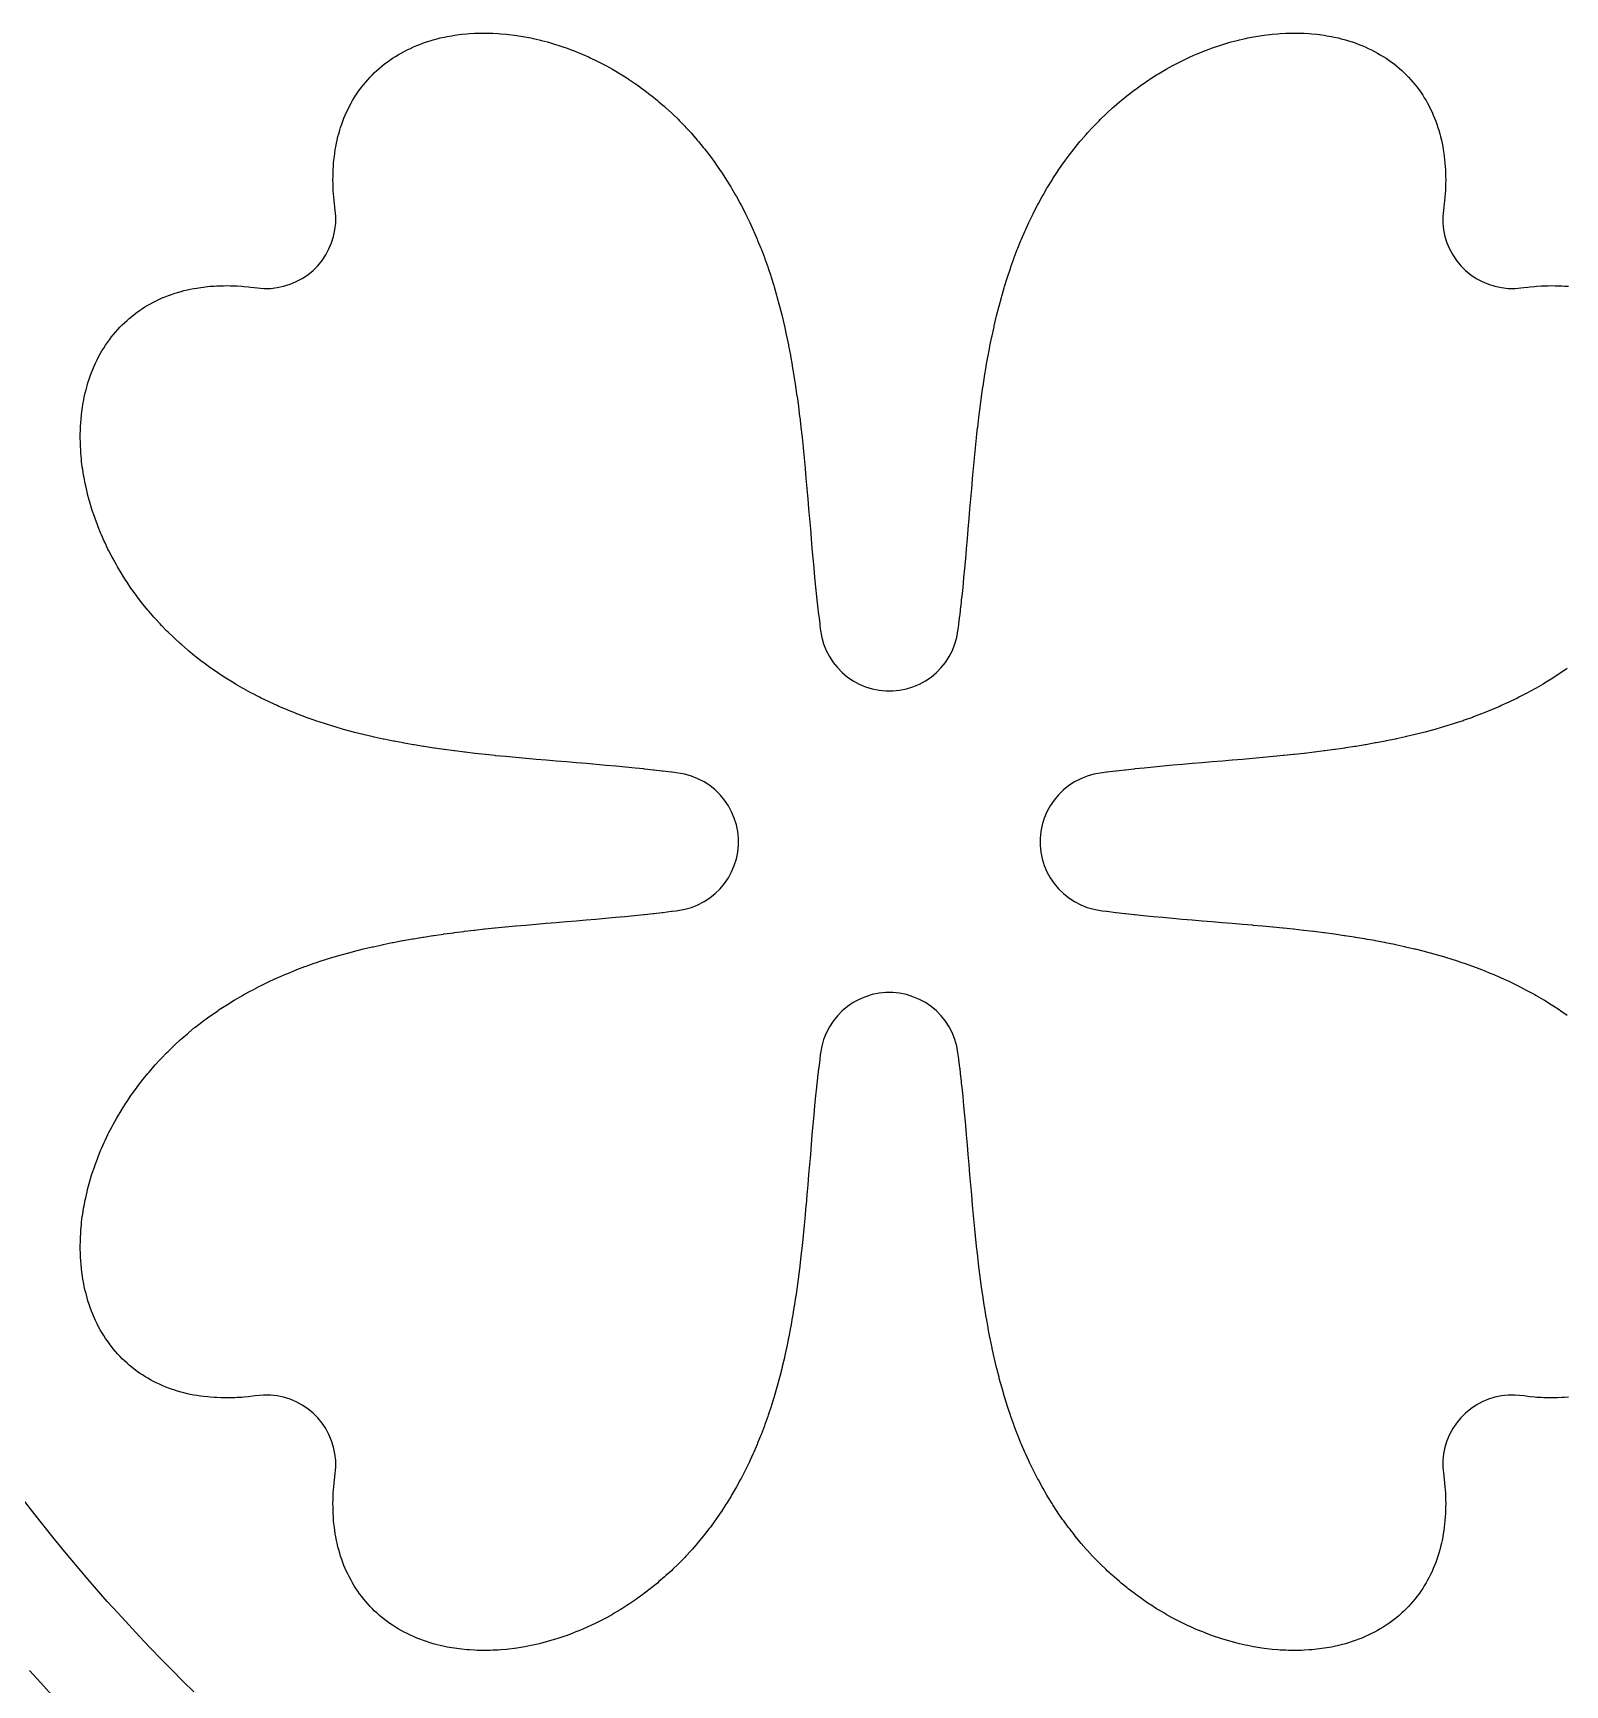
# Model space of a CAD drawing. Header units: metres. Extents: x 10 to 1210, y 10 to 2778.
# Drawn here: x 944.9 to 1077.5, y 1348 to 1491 of the extents above; entities that cross this region are included whole.
import ezdxf

# ---------------------------------------------------------------- set-up
doc = ezdxf.new("R2010")
doc.units = ezdxf.units.M
for name, color, linetype in [('ACIKLIK', 5, 'Continuous'), ('CAM_SABLON', 4, 'Continuous'), ('DIS_KENAR_V91_Z3', 1, 'Continuous')]:
    doc.layers.add(name, color=color, linetype=linetype)

msp = doc.modelspace()

# ---------------------------------------------------------------- linework, layer by layer
at = {"layer": 'ACIKLIK'}
msp.add_lwpolyline([(958.83, 1347.42), (957.89, 1348.35), (956.94, 1349.29), (956, 1350.25), (955.06, 1351.22), (954.13, 1352.2), (953.2, 1353.21), (952.27, 1354.22), (951.34, 1355.25), (950.42, 1356.3), (949.5, 1357.36), (948.59, 1358.44), (947.68, 1359.53), (946.78, 1360.64), (945.88, 1361.76), (944.98, 1362.89), (944.09, 1364.04)], dxfattribs=at)
at = {"layer": 'CAM_SABLON'}
msp.add_lwpolyline([(946.58, 1347.11), (945.59, 1348.19), (944.61, 1349.28)], dxfattribs=at)
at = {"layer": 'DIS_KENAR_V91_Z3'}
for points in [[(1077.77, 1372.92), (1077.41, 1372.9), (1077.19, 1372.89), (1076.82, 1372.87), (1076.61, 1372.87), (1076.22, 1372.86), (1076.02, 1372.87), (1075.63, 1372.88), (1075.43, 1372.89), (1075.03, 1372.91), (1074.85, 1372.93), (1074.44, 1372.97), (1074.26, 1372.99), (1073.94, 1373.03), (1073.13, 1373.1), (1072.55, 1373.1), (1071.97, 1373.04), (1071.4, 1372.92), (1070.85, 1372.75), (1070.31, 1372.52), (1069.79, 1372.25), (1069.31, 1371.92), (1068.86, 1371.55), (1068.45, 1371.14), (1068.08, 1370.69), (1067.75, 1370.21), (1067.48, 1369.69), (1067.25, 1369.15), (1067.08, 1368.6), (1066.96, 1368.03), (1066.9, 1367.45), (1066.9, 1366.86), (1066.97, 1366.11), (1067.01, 1365.74), (1067.03, 1365.56), (1067.07, 1365.15), (1067.09, 1364.97), (1067.11, 1364.57), (1067.12, 1364.37), (1067.13, 1363.98), (1067.14, 1363.78), (1067.13, 1363.39), (1067.13, 1363.18), (1067.11, 1362.81), (1067.1, 1362.59), (1067.08, 1362.23), (1067.05, 1362), (1067.01, 1361.66), (1066.98, 1361.42), (1066.93, 1361.09), (1066.89, 1360.84), (1066.83, 1360.52), (1066.77, 1360.28), (1066.7, 1359.97), (1066.63, 1359.72), (1066.55, 1359.42), (1066.47, 1359.17), (1066.37, 1358.89), (1066.28, 1358.63), (1066.18, 1358.36), (1066.07, 1358.1), (1065.96, 1357.85), (1065.83, 1357.58), (1065.71, 1357.34), (1065.57, 1357.08), (1065.44, 1356.85), (1065.29, 1356.6), (1065.15, 1356.38), (1064.98, 1356.13), (1064.84, 1355.92), (1064.65, 1355.67), (1064.5, 1355.48), (1064.3, 1355.24), (1064.13, 1355.05), (1063.92, 1354.82), (1063.75, 1354.64), (1063.53, 1354.42), (1063.34, 1354.25), (1063.11, 1354.04), (1062.91, 1353.87), (1062.67, 1353.68), (1062.45, 1353.52), (1062.21, 1353.35), (1061.98, 1353.19), (1061.73, 1353.03), (1061.48, 1352.88), (1061.23, 1352.73), (1060.97, 1352.59), (1060.71, 1352.46), (1060.43, 1352.33), (1060.17, 1352.21), (1059.88, 1352.08), (1059.62, 1351.98), (1059.31, 1351.86), (1059.05, 1351.77), (1058.72, 1351.67), (1058.46, 1351.59), (1058.11, 1351.5), (1057.86, 1351.43), (1057.49, 1351.35), (1057.25, 1351.3), (1056.86, 1351.23), (1056.62, 1351.19), (1056.22, 1351.14), (1055.98, 1351.11), (1055.56, 1351.07), (1055.32, 1351.05), (1054.89, 1351.02), (1054.66, 1351.01), (1054.21, 1351), (1053.99, 1351), (1053.53, 1351.01), (1053.31, 1351.02), (1052.83, 1351.04), (1052.62, 1351.06), (1052.13, 1351.1), (1051.92, 1351.12), (1051.43, 1351.18), (1051.22, 1351.21), (1050.72, 1351.29), (1050.52, 1351.33), (1050.01, 1351.43), (1049.81, 1351.47), (1049.29, 1351.59), (1049.1, 1351.64), (1048.58, 1351.77), (1048.39, 1351.83), (1047.87, 1351.98), (1047.68, 1352.04), (1047.15, 1352.22), (1046.97, 1352.28), (1046.44, 1352.48), (1046.27, 1352.55), (1045.73, 1352.76), (1045.56, 1352.83), (1045.03, 1353.07), (1044.87, 1353.15), (1044.34, 1353.4), (1044.17, 1353.48), (1043.64, 1353.75), (1043.48, 1353.84), (1042.96, 1354.13), (1042.8, 1354.22), (1042.29, 1354.53), (1042.13, 1354.62), (1041.62, 1354.95), (1041.47, 1355.05), (1040.96, 1355.39), (1040.82, 1355.49), (1040.32, 1355.86), (1040.18, 1355.96), (1039.68, 1356.34), (1039.54, 1356.45), (1039.06, 1356.84), (1038.93, 1356.96), (1038.45, 1357.37), (1038.32, 1357.48), (1037.85, 1357.91), (1037.73, 1358.03), (1037.27, 1358.47), (1037.15, 1358.6), (1036.7, 1359.06), (1036.59, 1359.18), (1036.15, 1359.65), (1036.04, 1359.78), (1035.61, 1360.27), (1035.5, 1360.4), (1035.09, 1360.9), (1034.99, 1361.03), (1034.58, 1361.55), (1034.48, 1361.69), (1034.09, 1362.22), (1034, 1362.35), (1033.62, 1362.9), (1033.53, 1363.03), (1033.16, 1363.6), (1033.08, 1363.73), (1032.72, 1364.31), (1032.64, 1364.44), (1032.3, 1365.03), (1032.23, 1365.16), (1031.9, 1365.77), (1031.83, 1365.9), (1031.51, 1366.52), (1031.44, 1366.65), (1031.13, 1367.28), (1031.07, 1367.41), (1030.78, 1368.05), (1030.72, 1368.18), (1030.44, 1368.84), (1030.39, 1368.96), (1030.12, 1369.63), (1030.07, 1369.75), (1029.81, 1370.44), (1029.77, 1370.55), (1029.52, 1371.25), (1029.48, 1371.36), (1029.26, 1372.03), (1029.23, 1372.13), (1029, 1372.86), (1028.97, 1372.97), (1028.76, 1373.7), (1028.73, 1373.8), (1028.52, 1374.55), (1028.5, 1374.65), (1028.31, 1375.4), (1028.28, 1375.5), (1028.1, 1376.26), (1028.08, 1376.35), (1027.91, 1377.13), (1027.89, 1377.21), (1027.73, 1378), (1027.71, 1378.08), (1027.56, 1378.88), (1027.55, 1378.95), (1027.4, 1379.76), (1027.39, 1379.83), (1027.26, 1380.64), (1027.25, 1380.71), (1027.12, 1381.53), (1027.11, 1381.59), (1026.99, 1382.42), (1026.98, 1382.47), (1026.87, 1383.31), (1026.86, 1383.36), (1026.76, 1384.2), (1026.75, 1384.24), (1026.65, 1385.09), (1026.65, 1385.13), (1026.55, 1385.98), (1026.55, 1386.02), (1026.46, 1386.87), (1026.46, 1386.91), (1026.37, 1387.76), (1026.37, 1387.79), (1026.29, 1388.65), (1026.29, 1388.68), (1026.21, 1389.54), (1026.21, 1389.56), (1026.13, 1390.43), (1026.13, 1390.44), (1026.05, 1391.31), (1026.05, 1391.32), (1025.98, 1392.18), (1025.91, 1393.06), (1025.83, 1393.92), (1025.76, 1394.77), (1025.69, 1395.62), (1025.62, 1396.46), (1025.54, 1397.3), (1025.46, 1398.13), (1025.38, 1398.95), (1025.3, 1399.77), (1025.29, 1399.81), (1025.21, 1400.57), (1025.2, 1400.62), (1025.12, 1401.36), (1025.11, 1401.42), (1025.02, 1402.15), (1025.02, 1402.21), (1024.97, 1402.57), (1024.84, 1403.31), (1024.68, 1403.88), (1024.46, 1404.44), (1024.18, 1404.97), (1023.86, 1405.47), (1023.49, 1405.93), (1023.07, 1406.36), (1022.61, 1406.74), (1022.12, 1407.08), (1021.6, 1407.36), (1021.05, 1407.59), (1020.48, 1407.77), (1019.89, 1407.89), (1019.3, 1407.95), (1018.7, 1407.95), (1018.11, 1407.89), (1017.52, 1407.77), (1016.95, 1407.59), (1016.4, 1407.36), (1015.88, 1407.08), (1015.39, 1406.74), (1014.93, 1406.36), (1014.51, 1405.93), (1014.14, 1405.47), (1013.82, 1404.97), (1013.54, 1404.44), (1013.32, 1403.88), (1013.16, 1403.31), (1013.03, 1402.57), (1012.98, 1402.21), (1012.98, 1402.15), (1012.89, 1401.42), (1012.88, 1401.36), (1012.8, 1400.62), (1012.79, 1400.57), (1012.71, 1399.81), (1012.7, 1399.77), (1012.62, 1399), (1012.54, 1398.17), (1012.46, 1397.34), (1012.39, 1396.5), (1012.31, 1395.65), (1012.24, 1394.79), (1012.17, 1393.93), (1012.09, 1393.06), (1012.02, 1392.19), (1011.95, 1391.32), (1011.95, 1391.32), (1011.87, 1390.45), (1011.87, 1390.44), (1011.8, 1389.58), (1011.79, 1389.56), (1011.72, 1388.7), (1011.71, 1388.68), (1011.63, 1387.82), (1011.63, 1387.79), (1011.55, 1386.94), (1011.54, 1386.9), (1011.45, 1386.05), (1011.45, 1386.02), (1011.36, 1385.17), (1011.35, 1385.13), (1011.25, 1384.29), (1011.25, 1384.24), (1011.14, 1383.4), (1011.14, 1383.35), (1011.02, 1382.52), (1011.02, 1382.47), (1010.9, 1381.64), (1010.89, 1381.58), (1010.76, 1380.77), (1010.75, 1380.7), (1010.62, 1379.89), (1010.61, 1379.82), (1010.47, 1379.02), (1010.45, 1378.95), (1010.3, 1378.15), (1010.29, 1378.07), (1010.13, 1377.29), (1010.11, 1377.21), (1009.94, 1376.43), (1009.92, 1376.34), (1009.74, 1375.58), (1009.72, 1375.49), (1009.53, 1374.73), (1009.5, 1374.64), (1009.3, 1373.89), (1009.27, 1373.79), (1009.06, 1373.06), (1009.03, 1372.95), (1008.8, 1372.23), (1008.77, 1372.12), (1008.52, 1371.37), (1008.48, 1371.25), (1008.23, 1370.55), (1008.19, 1370.44), (1007.93, 1369.75), (1007.88, 1369.63), (1007.61, 1368.96), (1007.56, 1368.84), (1007.28, 1368.18), (1007.22, 1368.05), (1006.93, 1367.41), (1006.87, 1367.28), (1006.56, 1366.65), (1006.49, 1366.52), (1006.17, 1365.9), (1006.1, 1365.77), (1005.77, 1365.16), (1005.7, 1365.03), (1005.36, 1364.44), (1005.28, 1364.31), (1004.92, 1363.73), (1004.84, 1363.6), (1004.47, 1363.03), (1004.38, 1362.9), (1004, 1362.35), (1003.91, 1362.22), (1003.52, 1361.69), (1003.42, 1361.55), (1003.01, 1361.03), (1002.91, 1360.9), (1002.5, 1360.4), (1002.39, 1360.27), (1001.96, 1359.78), (1001.85, 1359.65), (1001.41, 1359.18), (1001.3, 1359.06), (1000.85, 1358.6), (1000.73, 1358.47), (1000.27, 1358.03), (1000.15, 1357.91), (999.68, 1357.48), (999.55, 1357.37), (999.07, 1356.96), (998.94, 1356.84), (998.46, 1356.45), (998.32, 1356.34), (997.82, 1355.96), (997.68, 1355.86), (997.18, 1355.49), (997.04, 1355.39), (996.53, 1355.05), (996.38, 1354.95), (995.87, 1354.62), (995.71, 1354.53), (995.2, 1354.22), (995.04, 1354.13), (994.52, 1353.84), (994.36, 1353.75), (993.83, 1353.48), (993.66, 1353.4), (993.13, 1353.15), (992.97, 1353.07), (992.44, 1352.83), (992.27, 1352.76), (991.73, 1352.55), (991.56, 1352.48), (991.03, 1352.28), (990.85, 1352.22), (990.32, 1352.04), (990.13, 1351.98), (989.61, 1351.83), (989.42, 1351.77), (988.9, 1351.64), (988.71, 1351.59), (988.19, 1351.47), (987.99, 1351.43), (987.48, 1351.33), (987.28, 1351.29), (986.78, 1351.21), (986.57, 1351.18), (986.08, 1351.12), (985.87, 1351.1), (985.38, 1351.06), (985.17, 1351.04), (984.69, 1351.02), (984.47, 1351.01), (984.01, 1351), (983.79, 1351), (983.34, 1351.01), (983.11, 1351.02), (982.68, 1351.05), (982.44, 1351.07), (982.02, 1351.11), (981.78, 1351.14), (981.38, 1351.19), (981.14, 1351.23), (980.75, 1351.3), (980.51, 1351.35), (980.14, 1351.43), (979.89, 1351.5), (979.54, 1351.59), (979.28, 1351.67), (978.95, 1351.77), (978.69, 1351.86), (978.38, 1351.98), (978.12, 1352.08), (977.83, 1352.21), (977.57, 1352.33), (977.29, 1352.46), (977.03, 1352.59), (976.77, 1352.73), (976.52, 1352.88), (976.27, 1353.03), (976.02, 1353.19), (975.79, 1353.35), (975.55, 1353.52), (975.33, 1353.68), (975.09, 1353.87), (974.89, 1354.04), (974.66, 1354.25), (974.47, 1354.42), (974.25, 1354.64), (974.08, 1354.82), (973.87, 1355.05), (973.7, 1355.24), (973.5, 1355.48), (973.35, 1355.67), (973.16, 1355.92), (973.02, 1356.13), (972.85, 1356.38), (972.71, 1356.6), (972.56, 1356.85), (972.43, 1357.08), (972.29, 1357.34), (972.17, 1357.58), (972.04, 1357.85), (971.93, 1358.1), (971.82, 1358.36), (971.72, 1358.63), (971.63, 1358.89), (971.53, 1359.17), (971.45, 1359.42), (971.37, 1359.72), (971.3, 1359.97), (971.23, 1360.28), (971.17, 1360.52), (971.11, 1360.84), (971.07, 1361.09), (971.02, 1361.42), (970.99, 1361.66), (970.95, 1362), (970.92, 1362.23), (970.9, 1362.59), (970.89, 1362.81), (970.87, 1363.18), (970.87, 1363.39), (970.86, 1363.78), (970.87, 1363.98), (970.88, 1364.37), (970.89, 1364.57), (970.91, 1364.97), (970.93, 1365.15), (970.97, 1365.56), (970.99, 1365.74), (971.03, 1366.06), (971.1, 1366.87), (971.1, 1367.45), (971.04, 1368.03), (970.92, 1368.6), (970.75, 1369.15), (970.52, 1369.69), (970.25, 1370.21), (969.92, 1370.69), (969.55, 1371.14), (969.14, 1371.55), (968.69, 1371.92), (968.21, 1372.25), (967.69, 1372.52), (967.15, 1372.75), (966.6, 1372.92), (966.03, 1373.04), (965.45, 1373.1), (964.86, 1373.1), (964.11, 1373.03), (964.11, 1373.03), (963.74, 1372.99), (963.56, 1372.97), (963.15, 1372.93), (962.97, 1372.91), (962.57, 1372.89), (962.37, 1372.88), (961.98, 1372.87), (961.78, 1372.86), (961.39, 1372.87), (961.18, 1372.87), (960.81, 1372.89), (960.59, 1372.9), (960.23, 1372.92), (960, 1372.95), (959.66, 1372.99), (959.42, 1373.02), (959.09, 1373.07), (958.84, 1373.11), (958.52, 1373.17), (958.28, 1373.23), (957.97, 1373.3), (957.72, 1373.37), (957.42, 1373.45), (957.17, 1373.53), (956.89, 1373.63), (956.63, 1373.72), (956.36, 1373.82), (956.1, 1373.93), (955.85, 1374.04), (955.58, 1374.17), (955.34, 1374.29), (955.08, 1374.43), (954.85, 1374.56), (954.6, 1374.71), (954.38, 1374.85), (954.13, 1375.02), (953.92, 1375.16), (953.67, 1375.35), (953.48, 1375.5), (953.24, 1375.7), (953.05, 1375.87), (952.82, 1376.08), (952.64, 1376.25), (952.42, 1376.47), (952.25, 1376.66), (952.04, 1376.89), (951.87, 1377.09), (951.68, 1377.33), (951.52, 1377.55), (951.35, 1377.79), (951.19, 1378.02), (951.03, 1378.27), (950.88, 1378.52), (950.73, 1378.77), (950.59, 1379.03), (950.46, 1379.29), (950.33, 1379.57), (950.21, 1379.83), (950.08, 1380.12), (949.98, 1380.38), (949.86, 1380.69), (949.77, 1380.95), (949.67, 1381.28), (949.59, 1381.54), (949.5, 1381.89), (949.43, 1382.14), (949.35, 1382.51), (949.3, 1382.75), (949.23, 1383.14), (949.19, 1383.38), (949.14, 1383.78), (949.11, 1384.02), (949.07, 1384.44), (949.05, 1384.68), (949.02, 1385.11), (949.01, 1385.34), (949, 1385.79), (949, 1386.01), (949.01, 1386.47), (949.02, 1386.69), (949.04, 1387.17), (949.06, 1387.38), (949.1, 1387.87), (949.12, 1388.08), (949.18, 1388.57), (949.21, 1388.78), (949.29, 1389.28), (949.33, 1389.48), (949.43, 1389.99), (949.47, 1390.19), (949.59, 1390.71), (949.64, 1390.9), (949.77, 1391.42), (949.83, 1391.61), (949.98, 1392.13), (950.04, 1392.32), (950.22, 1392.85), (950.28, 1393.03), (950.48, 1393.56), (950.55, 1393.73), (950.76, 1394.27), (950.83, 1394.44), (951.07, 1394.97), (951.15, 1395.13), (951.4, 1395.66), (951.48, 1395.83), (951.75, 1396.36), (951.84, 1396.52), (952.13, 1397.04), (952.22, 1397.2), (952.53, 1397.71), (952.62, 1397.87), (952.95, 1398.38), (953.05, 1398.53), (953.39, 1399.04), (953.49, 1399.18), (953.86, 1399.68), (953.96, 1399.82), (954.34, 1400.32), (954.45, 1400.46), (954.84, 1400.94), (954.96, 1401.07), (955.37, 1401.55), (955.48, 1401.68), (955.91, 1402.15), (956.03, 1402.27), (956.47, 1402.73), (956.6, 1402.85), (957.06, 1403.3), (957.18, 1403.41), (957.65, 1403.85), (957.78, 1403.96), (958.27, 1404.39), (958.4, 1404.5), (958.9, 1404.91), (959.03, 1405.01), (959.55, 1405.42), (959.69, 1405.52), (960.22, 1405.91), (960.35, 1406), (960.9, 1406.38), (961.03, 1406.47), (961.6, 1406.84), (961.73, 1406.92), (962.31, 1407.28), (962.44, 1407.36), (963.03, 1407.7), (963.16, 1407.77), (963.77, 1408.1), (963.9, 1408.17), (964.52, 1408.49), (964.65, 1408.56), (965.28, 1408.87), (965.41, 1408.93), (966.05, 1409.22), (966.18, 1409.28), (966.84, 1409.56), (966.96, 1409.61), (967.63, 1409.88), (967.75, 1409.93), (968.44, 1410.19), (968.55, 1410.23), (969.25, 1410.48), (969.36, 1410.52), (970.03, 1410.74), (970.13, 1410.77), (970.86, 1411), (970.97, 1411.03), (971.7, 1411.24), (971.8, 1411.27), (972.55, 1411.48), (972.65, 1411.5), (973.4, 1411.69), (973.5, 1411.72), (974.26, 1411.9), (974.35, 1411.92), (975.13, 1412.09), (975.21, 1412.11), (976, 1412.27), (976.08, 1412.29), (976.88, 1412.44), (976.95, 1412.45), (977.76, 1412.6), (977.83, 1412.61), (978.64, 1412.74), (978.71, 1412.75), (979.53, 1412.88), (979.59, 1412.89), (980.42, 1413.01), (980.47, 1413.02), (981.31, 1413.13), (981.36, 1413.14), (982.2, 1413.24), (982.24, 1413.25), (983.09, 1413.35), (983.13, 1413.35), (983.98, 1413.45), (984.02, 1413.45), (984.87, 1413.54), (984.91, 1413.54), (985.76, 1413.63), (985.79, 1413.63), (986.65, 1413.71), (986.68, 1413.71), (987.54, 1413.79), (987.56, 1413.79), (988.43, 1413.87), (988.44, 1413.87), (989.31, 1413.95), (989.32, 1413.95), (990.18, 1414.02), (991.06, 1414.09), (991.92, 1414.17), (992.77, 1414.24), (993.62, 1414.31), (994.46, 1414.38), (995.3, 1414.46), (996.13, 1414.54), (996.95, 1414.62), (997.77, 1414.7), (997.81, 1414.71), (998.57, 1414.79), (998.62, 1414.8), (999.36, 1414.88), (999.42, 1414.89), (1000.15, 1414.98), (1000.21, 1414.98), (1000.57, 1415.03), (1001.31, 1415.16), (1001.88, 1415.32), (1002.44, 1415.54), (1002.97, 1415.82), (1003.47, 1416.14), (1003.93, 1416.51), (1004.36, 1416.93), (1004.74, 1417.39), (1005.08, 1417.88), (1005.36, 1418.4), (1005.59, 1418.95), (1005.77, 1419.52), (1005.89, 1420.11), (1005.95, 1420.7), (1005.95, 1421.3), (1005.89, 1421.89), (1005.77, 1422.48), (1005.59, 1423.05), (1005.36, 1423.6), (1005.08, 1424.12), (1004.74, 1424.61), (1004.36, 1425.07), (1003.93, 1425.49), (1003.47, 1425.86), (1002.97, 1426.18), (1002.44, 1426.46), (1001.88, 1426.68), (1001.31, 1426.84), (1000.57, 1426.97), (1000.21, 1427.02), (1000.15, 1427.02), (999.42, 1427.11), (999.36, 1427.12), (998.62, 1427.2), (998.57, 1427.21), (997.81, 1427.29), (997.77, 1427.3), (997, 1427.38), (996.17, 1427.46), (995.34, 1427.54), (994.5, 1427.61), (993.65, 1427.69), (992.79, 1427.76), (991.93, 1427.83), (991.06, 1427.91), (990.19, 1427.98), (989.32, 1428.05), (989.32, 1428.05), (988.45, 1428.13), (988.44, 1428.13), (987.58, 1428.2), (987.56, 1428.21), (986.7, 1428.28), (986.68, 1428.29), (985.82, 1428.37), (985.79, 1428.37), (984.94, 1428.45), (984.9, 1428.46), (984.05, 1428.55), (984.02, 1428.55), (983.17, 1428.64), (983.13, 1428.65), (982.29, 1428.75), (982.24, 1428.75), (981.4, 1428.86), (981.35, 1428.86), (980.52, 1428.98), (980.47, 1428.98), (979.64, 1429.1), (979.58, 1429.11), (978.77, 1429.24), (978.7, 1429.25), (977.89, 1429.38), (977.82, 1429.39), (977.02, 1429.53), (976.95, 1429.55), (976.15, 1429.7), (976.07, 1429.71), (975.29, 1429.87), (975.21, 1429.89), (974.43, 1430.06), (974.34, 1430.08), (973.58, 1430.26), (973.49, 1430.28), (972.73, 1430.47), (972.64, 1430.5), (971.89, 1430.7), (971.79, 1430.73), (971.06, 1430.94), (970.95, 1430.97), (970.23, 1431.2), (970.12, 1431.23), (969.37, 1431.48), (969.25, 1431.52), (968.55, 1431.77), (968.44, 1431.81), (967.75, 1432.07), (967.63, 1432.12), (966.96, 1432.39), (966.84, 1432.44), (966.18, 1432.72), (966.05, 1432.78), (965.41, 1433.07), (965.28, 1433.13), (964.65, 1433.44), (964.52, 1433.51), (963.9, 1433.83), (963.77, 1433.9), (963.16, 1434.23), (963.03, 1434.3), (962.44, 1434.64), (962.31, 1434.72), (961.73, 1435.08), (961.6, 1435.16), (961.03, 1435.53), (960.9, 1435.62), (960.35, 1436), (960.22, 1436.09), (959.69, 1436.48), (959.55, 1436.58), (959.03, 1436.99), (958.9, 1437.09), (958.4, 1437.5), (958.27, 1437.61), (957.78, 1438.04), (957.65, 1438.15), (957.18, 1438.59), (957.06, 1438.7), (956.6, 1439.15), (956.47, 1439.27), (956.03, 1439.73), (955.91, 1439.85), (955.48, 1440.32), (955.37, 1440.45), (954.96, 1440.93), (954.84, 1441.06), (954.45, 1441.54), (954.34, 1441.68), (953.96, 1442.18), (953.86, 1442.32), (953.49, 1442.82), (953.39, 1442.96), (953.05, 1443.47), (952.95, 1443.62), (952.62, 1444.13), (952.53, 1444.29), (952.22, 1444.8), (952.13, 1444.96), (951.84, 1445.48), (951.75, 1445.64), (951.48, 1446.17), (951.4, 1446.34), (951.15, 1446.87), (951.07, 1447.03), (950.83, 1447.56), (950.76, 1447.73), (950.55, 1448.27), (950.48, 1448.44), (950.28, 1448.97), (950.22, 1449.15), (950.04, 1449.68), (949.98, 1449.87), (949.83, 1450.39), (949.77, 1450.58), (949.64, 1451.1), (949.59, 1451.29), (949.47, 1451.81), (949.43, 1452.01), (949.33, 1452.52), (949.29, 1452.72), (949.21, 1453.22), (949.18, 1453.43), (949.12, 1453.92), (949.1, 1454.13), (949.06, 1454.62), (949.04, 1454.83), (949.02, 1455.31), (949.01, 1455.53), (949, 1455.99), (949, 1456.21), (949.01, 1456.66), (949.02, 1456.89), (949.05, 1457.32), (949.07, 1457.56), (949.11, 1457.98), (949.14, 1458.22), (949.19, 1458.62), (949.23, 1458.86), (949.3, 1459.25), (949.35, 1459.49), (949.43, 1459.86), (949.5, 1460.11), (949.59, 1460.46), (949.67, 1460.72), (949.77, 1461.05), (949.86, 1461.31), (949.98, 1461.62), (950.08, 1461.88), (950.21, 1462.17), (950.33, 1462.43), (950.46, 1462.71), (950.59, 1462.97), (950.73, 1463.23), (950.88, 1463.48), (951.03, 1463.73), (951.19, 1463.98), (951.35, 1464.21), (951.52, 1464.45), (951.68, 1464.67), (951.87, 1464.91), (952.04, 1465.11), (952.25, 1465.34), (952.42, 1465.53), (952.64, 1465.75), (952.82, 1465.92), (953.05, 1466.13), (953.24, 1466.3), (953.48, 1466.5), (953.67, 1466.65), (953.92, 1466.84), (954.13, 1466.98), (954.38, 1467.15), (954.6, 1467.29), (954.85, 1467.44), (955.08, 1467.57), (955.34, 1467.71), (955.58, 1467.83), (955.85, 1467.96), (956.1, 1468.07), (956.36, 1468.18), (956.63, 1468.28), (956.89, 1468.37), (957.17, 1468.47), (957.42, 1468.55), (957.72, 1468.63), (957.97, 1468.7), (958.28, 1468.77), (958.52, 1468.83), (958.84, 1468.89), (959.09, 1468.93), (959.42, 1468.98), (959.66, 1469.01), (960, 1469.05), (960.23, 1469.08), (960.59, 1469.1), (960.81, 1469.11), (961.18, 1469.13), (961.39, 1469.13), (961.78, 1469.14), (961.98, 1469.13), (962.37, 1469.12), (962.57, 1469.11), (962.97, 1469.09), (963.15, 1469.07), (963.56, 1469.03), (963.74, 1469.01), (964.06, 1468.97), (964.87, 1468.9), (965.45, 1468.9), (966.03, 1468.96), (966.6, 1469.08), (967.15, 1469.25), (967.69, 1469.48), (968.21, 1469.75), (968.69, 1470.08), (969.14, 1470.45), (969.55, 1470.86), (969.92, 1471.31), (970.25, 1471.79), (970.52, 1472.31), (970.75, 1472.85), (970.92, 1473.4), (971.04, 1473.97), (971.1, 1474.55), (971.1, 1475.14), (971.03, 1475.89), (970.99, 1476.26), (970.97, 1476.44), (970.93, 1476.85), (970.91, 1477.03), (970.89, 1477.43), (970.88, 1477.63), (970.87, 1478.02), (970.86, 1478.22), (970.87, 1478.61), (970.87, 1478.82), (970.89, 1479.19), (970.9, 1479.41), (970.92, 1479.77), (970.95, 1480), (970.99, 1480.34), (971.02, 1480.58), (971.07, 1480.91), (971.11, 1481.16), (971.17, 1481.48), (971.23, 1481.72), (971.3, 1482.03), (971.37, 1482.28), (971.45, 1482.58), (971.53, 1482.83), (971.63, 1483.11), (971.72, 1483.37), (971.82, 1483.64), (971.93, 1483.9), (972.04, 1484.15), (972.17, 1484.42), (972.29, 1484.66), (972.43, 1484.92), (972.56, 1485.15), (972.71, 1485.4), (972.85, 1485.62), (973.02, 1485.87), (973.16, 1486.08), (973.35, 1486.33), (973.5, 1486.52), (973.7, 1486.76), (973.87, 1486.95), (974.08, 1487.18), (974.25, 1487.36), (974.47, 1487.58), (974.66, 1487.75), (974.89, 1487.96), (975.09, 1488.13), (975.33, 1488.32), (975.55, 1488.48), (975.79, 1488.65), (976.02, 1488.81), (976.27, 1488.97), (976.52, 1489.12), (976.77, 1489.27), (977.03, 1489.41), (977.29, 1489.54), (977.57, 1489.67), (977.83, 1489.79), (978.12, 1489.92), (978.38, 1490.02), (978.69, 1490.14), (978.95, 1490.23), (979.28, 1490.33), (979.54, 1490.41), (979.89, 1490.5), (980.14, 1490.57), (980.51, 1490.65), (980.75, 1490.7), (981.14, 1490.77), (981.38, 1490.81), (981.78, 1490.86), (982.02, 1490.89), (982.44, 1490.93), (982.68, 1490.95), (983.11, 1490.98), (983.34, 1490.99), (983.79, 1491), (984.01, 1491), (984.47, 1490.99), (984.69, 1490.98), (985.17, 1490.96), (985.38, 1490.94), (985.87, 1490.9), (986.08, 1490.88), (986.57, 1490.82), (986.78, 1490.79), (987.28, 1490.71), (987.48, 1490.67), (987.99, 1490.57), (988.19, 1490.53), (988.71, 1490.41), (988.9, 1490.36), (989.42, 1490.23), (989.61, 1490.17), (990.13, 1490.02), (990.32, 1489.96), (990.85, 1489.78), (991.03, 1489.72), (991.56, 1489.52), (991.73, 1489.45), (992.27, 1489.24), (992.44, 1489.17), (992.97, 1488.93), (993.13, 1488.85), (993.66, 1488.6), (993.83, 1488.52), (994.36, 1488.25), (994.52, 1488.16), (995.04, 1487.87), (995.2, 1487.78), (995.71, 1487.47), (995.87, 1487.38), (996.38, 1487.05), (996.53, 1486.95), (997.04, 1486.61), (997.18, 1486.51), (997.68, 1486.14), (997.82, 1486.04), (998.32, 1485.66), (998.46, 1485.55), (998.94, 1485.16), (999.07, 1485.04), (999.55, 1484.63), (999.68, 1484.52), (1000.15, 1484.09), (1000.27, 1483.97), (1000.73, 1483.53), (1000.85, 1483.4), (1001.3, 1482.94), (1001.41, 1482.82), (1001.85, 1482.35), (1001.96, 1482.22), (1002.39, 1481.73), (1002.5, 1481.6), (1002.91, 1481.1), (1003.01, 1480.97), (1003.42, 1480.45), (1003.52, 1480.31), (1003.91, 1479.78), (1004, 1479.65), (1004.38, 1479.1), (1004.47, 1478.97), (1004.84, 1478.4), (1004.92, 1478.27), (1005.28, 1477.69), (1005.36, 1477.56), (1005.7, 1476.97), (1005.77, 1476.84), (1006.1, 1476.23), (1006.17, 1476.1), (1006.49, 1475.48), (1006.56, 1475.35), (1006.87, 1474.72), (1006.93, 1474.59), (1007.22, 1473.95), (1007.28, 1473.82), (1007.56, 1473.16), (1007.61, 1473.04), (1007.88, 1472.37), (1007.93, 1472.25), (1008.19, 1471.56), (1008.23, 1471.45), (1008.48, 1470.75), (1008.52, 1470.64), (1008.74, 1469.97), (1008.77, 1469.87), (1009, 1469.14), (1009.03, 1469.03), (1009.24, 1468.3), (1009.27, 1468.2), (1009.48, 1467.45), (1009.5, 1467.35), (1009.69, 1466.6), (1009.72, 1466.5), (1009.9, 1465.74), (1009.92, 1465.65), (1010.09, 1464.87), (1010.11, 1464.79), (1010.27, 1464), (1010.29, 1463.92), (1010.44, 1463.12), (1010.45, 1463.05), (1010.6, 1462.24), (1010.61, 1462.17), (1010.74, 1461.36), (1010.75, 1461.29), (1010.88, 1460.47), (1010.89, 1460.41), (1011.01, 1459.58), (1011.02, 1459.53), (1011.13, 1458.69), (1011.14, 1458.64), (1011.24, 1457.8), (1011.25, 1457.76), (1011.35, 1456.91), (1011.35, 1456.87), (1011.45, 1456.02), (1011.45, 1455.98), (1011.54, 1455.13), (1011.54, 1455.09), (1011.63, 1454.24), (1011.63, 1454.21), (1011.71, 1453.35), (1011.71, 1453.32), (1011.79, 1452.46), (1011.79, 1452.44), (1011.87, 1451.57), (1011.87, 1451.56), (1011.95, 1450.69), (1011.95, 1450.68), (1012.02, 1449.82), (1012.09, 1448.94), (1012.17, 1448.08), (1012.24, 1447.23), (1012.31, 1446.38), (1012.38, 1445.54), (1012.46, 1444.7), (1012.54, 1443.87), (1012.62, 1443.05), (1012.7, 1442.23), (1012.71, 1442.19), (1012.79, 1441.43), (1012.8, 1441.38), (1012.88, 1440.64), (1012.89, 1440.58), (1012.98, 1439.85), (1012.98, 1439.79), (1013.03, 1439.43), (1013.16, 1438.69), (1013.32, 1438.12), (1013.54, 1437.56), (1013.82, 1437.03), (1014.14, 1436.53), (1014.51, 1436.07), (1014.93, 1435.64), (1015.39, 1435.26), (1015.88, 1434.92), (1016.4, 1434.64), (1016.95, 1434.41), (1017.52, 1434.23), (1018.11, 1434.11), (1018.7, 1434.05), (1019.3, 1434.05), (1019.89, 1434.11), (1020.48, 1434.23), (1021.05, 1434.41), (1021.6, 1434.64), (1022.12, 1434.92), (1022.61, 1435.26), (1023.07, 1435.64), (1023.49, 1436.07), (1023.86, 1436.53), (1024.18, 1437.03), (1024.46, 1437.56), (1024.68, 1438.12), (1024.84, 1438.69), (1024.97, 1439.43), (1025.02, 1439.79), (1025.02, 1439.85), (1025.11, 1440.58), (1025.12, 1440.64), (1025.2, 1441.38), (1025.21, 1441.43), (1025.29, 1442.19), (1025.3, 1442.23), (1025.38, 1443), (1025.46, 1443.83), (1025.54, 1444.66), (1025.61, 1445.5), (1025.69, 1446.35), (1025.76, 1447.21), (1025.83, 1448.07), (1025.91, 1448.94), (1025.98, 1449.81), (1026.05, 1450.68), (1026.05, 1450.68), (1026.13, 1451.55), (1026.13, 1451.56), (1026.2, 1452.42), (1026.21, 1452.44), (1026.28, 1453.3), (1026.29, 1453.32), (1026.37, 1454.18), (1026.37, 1454.21), (1026.45, 1455.06), (1026.46, 1455.1), (1026.55, 1455.95), (1026.55, 1455.98), (1026.64, 1456.83), (1026.65, 1456.87), (1026.75, 1457.71), (1026.75, 1457.76), (1026.86, 1458.6), (1026.86, 1458.65), (1026.98, 1459.48), (1026.98, 1459.53), (1027.1, 1460.36), (1027.11, 1460.42), (1027.24, 1461.23), (1027.25, 1461.3), (1027.38, 1462.11), (1027.39, 1462.18), (1027.53, 1462.98), (1027.55, 1463.05), (1027.7, 1463.85), (1027.71, 1463.93), (1027.87, 1464.71), (1027.89, 1464.79), (1028.06, 1465.57), (1028.08, 1465.66), (1028.26, 1466.42), (1028.28, 1466.51), (1028.47, 1467.27), (1028.5, 1467.36), (1028.7, 1468.11), (1028.73, 1468.21), (1028.94, 1468.94), (1028.97, 1469.05), (1029.2, 1469.77), (1029.23, 1469.88), (1029.48, 1470.63), (1029.52, 1470.75), (1029.77, 1471.45), (1029.81, 1471.56), (1030.07, 1472.25), (1030.12, 1472.37), (1030.39, 1473.04), (1030.44, 1473.16), (1030.72, 1473.82), (1030.78, 1473.95), (1031.07, 1474.59), (1031.13, 1474.72), (1031.44, 1475.35), (1031.51, 1475.48), (1031.83, 1476.1), (1031.9, 1476.23), (1032.23, 1476.84), (1032.3, 1476.97), (1032.64, 1477.56), (1032.72, 1477.69), (1033.08, 1478.27), (1033.16, 1478.4), (1033.53, 1478.97), (1033.62, 1479.1), (1034, 1479.65), (1034.09, 1479.78), (1034.48, 1480.31), (1034.58, 1480.45), (1034.99, 1480.97), (1035.09, 1481.1), (1035.5, 1481.6), (1035.61, 1481.73), (1036.04, 1482.22), (1036.15, 1482.35), (1036.59, 1482.82), (1036.7, 1482.94), (1037.15, 1483.4), (1037.27, 1483.53), (1037.73, 1483.97), (1037.85, 1484.09), (1038.32, 1484.52), (1038.45, 1484.63), (1038.93, 1485.04), (1039.06, 1485.16), (1039.54, 1485.55), (1039.68, 1485.66), (1040.18, 1486.04), (1040.32, 1486.14), (1040.82, 1486.51), (1040.96, 1486.61), (1041.47, 1486.95), (1041.62, 1487.05), (1042.13, 1487.38), (1042.29, 1487.47), (1042.8, 1487.78), (1042.96, 1487.87), (1043.48, 1488.16), (1043.64, 1488.25), (1044.17, 1488.52), (1044.34, 1488.6), (1044.87, 1488.85), (1045.03, 1488.93), (1045.56, 1489.17), (1045.73, 1489.24), (1046.27, 1489.45), (1046.44, 1489.52), (1046.97, 1489.72), (1047.15, 1489.78), (1047.68, 1489.96), (1047.87, 1490.02), (1048.39, 1490.17), (1048.58, 1490.23), (1049.1, 1490.36), (1049.29, 1490.41), (1049.81, 1490.53), (1050.01, 1490.57), (1050.52, 1490.67), (1050.72, 1490.71), (1051.22, 1490.79), (1051.43, 1490.82), (1051.92, 1490.88), (1052.13, 1490.9), (1052.62, 1490.94), (1052.83, 1490.96), (1053.31, 1490.98), (1053.53, 1490.99), (1053.99, 1491), (1054.21, 1491), (1054.66, 1490.99), (1054.89, 1490.98), (1055.32, 1490.95), (1055.56, 1490.93), (1055.98, 1490.89), (1056.22, 1490.86), (1056.62, 1490.81), (1056.86, 1490.77), (1057.25, 1490.7), (1057.49, 1490.65), (1057.86, 1490.57), (1058.11, 1490.5), (1058.46, 1490.41), (1058.72, 1490.33), (1059.05, 1490.23), (1059.31, 1490.14), (1059.62, 1490.02), (1059.88, 1489.92), (1060.17, 1489.79), (1060.43, 1489.67), (1060.71, 1489.54), (1060.97, 1489.41), (1061.23, 1489.27), (1061.48, 1489.12), (1061.73, 1488.97), (1061.98, 1488.81), (1062.21, 1488.65), (1062.45, 1488.48), (1062.67, 1488.32), (1062.91, 1488.13), (1063.11, 1487.96), (1063.34, 1487.75), (1063.53, 1487.58), (1063.75, 1487.36), (1063.92, 1487.18), (1064.13, 1486.95), (1064.3, 1486.76), (1064.5, 1486.52), (1064.65, 1486.33), (1064.84, 1486.08), (1064.98, 1485.87), (1065.15, 1485.62), (1065.29, 1485.4), (1065.44, 1485.15), (1065.57, 1484.92), (1065.71, 1484.66), (1065.83, 1484.42), (1065.96, 1484.15), (1066.07, 1483.9), (1066.18, 1483.64), (1066.28, 1483.37), (1066.37, 1483.11), (1066.47, 1482.83), (1066.55, 1482.58), (1066.63, 1482.28), (1066.7, 1482.03), (1066.77, 1481.72), (1066.83, 1481.48), (1066.89, 1481.16), (1066.93, 1480.91), (1066.98, 1480.58), (1067.01, 1480.34), (1067.05, 1480), (1067.08, 1479.77), (1067.1, 1479.41), (1067.11, 1479.19), (1067.13, 1478.82), (1067.13, 1478.61), (1067.14, 1478.22), (1067.13, 1478.02), (1067.12, 1477.63), (1067.11, 1477.43), (1067.09, 1477.03), (1067.07, 1476.85), (1067.03, 1476.44), (1067.01, 1476.26), (1066.97, 1475.94), (1066.9, 1475.13), (1066.9, 1474.55), (1066.96, 1473.97), (1067.08, 1473.4), (1067.25, 1472.85), (1067.48, 1472.31), (1067.75, 1471.79), (1068.08, 1471.31), (1068.45, 1470.86), (1068.86, 1470.45), (1069.31, 1470.08), (1069.79, 1469.75), (1070.31, 1469.48), (1070.85, 1469.25), (1071.4, 1469.08), (1071.97, 1468.96), (1072.55, 1468.9), (1073.14, 1468.9), (1073.89, 1468.97), (1074.26, 1469.01), (1074.44, 1469.03), (1074.85, 1469.07), (1075.03, 1469.09), (1075.43, 1469.11), (1075.63, 1469.12), (1076.02, 1469.13), (1076.22, 1469.14), (1076.61, 1469.13), (1076.82, 1469.13), (1077.19, 1469.11), (1077.41, 1469.1), (1077.77, 1469.08)], [(1077.65, 1436), (1077.1, 1435.62), (1076.97, 1435.53), (1076.4, 1435.16), (1076.27, 1435.08), (1075.69, 1434.72), (1075.56, 1434.64), (1074.97, 1434.3), (1074.84, 1434.23), (1074.23, 1433.9), (1074.1, 1433.83), (1073.48, 1433.51), (1073.35, 1433.44), (1072.72, 1433.13), (1072.59, 1433.07), (1071.95, 1432.78), (1071.82, 1432.72), (1071.16, 1432.44), (1071.04, 1432.39), (1070.37, 1432.12), (1070.25, 1432.07), (1069.56, 1431.81), (1069.45, 1431.77), (1068.75, 1431.52), (1068.64, 1431.48), (1067.97, 1431.26), (1067.87, 1431.23), (1067.14, 1431), (1067.03, 1430.97), (1066.3, 1430.76), (1066.2, 1430.73), (1065.45, 1430.52), (1065.35, 1430.5), (1064.6, 1430.31), (1064.5, 1430.28), (1063.74, 1430.1), (1063.65, 1430.08), (1062.87, 1429.91), (1062.79, 1429.89), (1062, 1429.73), (1061.92, 1429.71), (1061.12, 1429.56), (1061.05, 1429.55), (1060.24, 1429.4), (1060.17, 1429.39), (1059.36, 1429.26), (1059.29, 1429.25), (1058.47, 1429.12), (1058.41, 1429.11), (1057.58, 1428.99), (1057.53, 1428.98), (1056.69, 1428.87), (1056.64, 1428.86), (1055.8, 1428.76), (1055.76, 1428.75), (1054.91, 1428.65), (1054.87, 1428.65), (1054.02, 1428.55), (1053.98, 1428.55), (1053.13, 1428.46), (1053.09, 1428.46), (1052.24, 1428.37), (1052.21, 1428.37), (1051.35, 1428.29), (1051.32, 1428.29), (1050.46, 1428.21), (1050.44, 1428.21), (1049.57, 1428.13), (1049.56, 1428.13), (1048.69, 1428.05), (1048.68, 1428.05), (1047.82, 1427.98), (1046.94, 1427.91), (1046.08, 1427.83), (1045.23, 1427.76), (1044.38, 1427.69), (1043.54, 1427.62), (1042.7, 1427.54), (1041.87, 1427.46), (1041.05, 1427.38), (1040.23, 1427.3), (1040.19, 1427.29), (1039.43, 1427.21), (1039.38, 1427.2), (1038.64, 1427.12), (1038.58, 1427.11), (1037.85, 1427.02), (1037.79, 1427.02), (1037.43, 1426.97), (1036.69, 1426.84), (1036.12, 1426.68), (1035.56, 1426.46), (1035.03, 1426.18), (1034.53, 1425.86), (1034.07, 1425.49), (1033.64, 1425.07), (1033.26, 1424.61), (1032.92, 1424.12), (1032.64, 1423.6), (1032.41, 1423.05), (1032.23, 1422.48), (1032.11, 1421.89), (1032.05, 1421.3), (1032.05, 1420.7), (1032.11, 1420.11), (1032.23, 1419.52), (1032.41, 1418.95), (1032.64, 1418.4), (1032.92, 1417.88), (1033.26, 1417.39), (1033.64, 1416.93), (1034.07, 1416.51), (1034.53, 1416.14), (1035.03, 1415.82), (1035.56, 1415.54), (1036.12, 1415.32), (1036.69, 1415.16), (1037.43, 1415.03), (1037.79, 1414.98), (1037.85, 1414.98), (1038.58, 1414.89), (1038.64, 1414.88), (1039.38, 1414.8), (1039.43, 1414.79), (1040.19, 1414.71), (1040.23, 1414.7), (1041, 1414.62), (1041.83, 1414.54), (1042.66, 1414.46), (1043.5, 1414.39), (1044.35, 1414.31), (1045.21, 1414.24), (1046.07, 1414.17), (1046.94, 1414.09), (1047.81, 1414.02), (1048.68, 1413.95), (1048.68, 1413.95), (1049.55, 1413.87), (1049.56, 1413.87), (1050.42, 1413.8), (1050.44, 1413.79), (1051.3, 1413.72), (1051.32, 1413.71), (1052.18, 1413.63), (1052.21, 1413.63), (1053.06, 1413.55), (1053.1, 1413.54), (1053.95, 1413.45), (1053.98, 1413.45), (1054.83, 1413.36), (1054.87, 1413.35), (1055.71, 1413.25), (1055.76, 1413.25), (1056.6, 1413.14), (1056.65, 1413.14), (1057.48, 1413.02), (1057.53, 1413.02), (1058.36, 1412.9), (1058.42, 1412.89), (1059.23, 1412.76), (1059.3, 1412.75), (1060.11, 1412.62), (1060.18, 1412.61), (1060.98, 1412.47), (1061.05, 1412.45), (1061.85, 1412.3), (1061.93, 1412.29), (1062.71, 1412.13), (1062.79, 1412.11), (1063.57, 1411.94), (1063.66, 1411.92), (1064.42, 1411.74), (1064.51, 1411.72), (1065.27, 1411.53), (1065.36, 1411.5), (1066.11, 1411.3), (1066.21, 1411.27), (1066.94, 1411.06), (1067.05, 1411.03), (1067.77, 1410.8), (1067.88, 1410.77), (1068.63, 1410.52), (1068.75, 1410.48), (1069.45, 1410.23), (1069.56, 1410.19), (1070.25, 1409.93), (1070.37, 1409.88), (1071.04, 1409.61), (1071.16, 1409.56), (1071.82, 1409.28), (1071.95, 1409.22), (1072.59, 1408.93), (1072.72, 1408.87), (1073.35, 1408.56), (1073.48, 1408.49), (1074.1, 1408.17), (1074.23, 1408.1), (1074.84, 1407.77), (1074.97, 1407.7), (1075.56, 1407.36), (1075.69, 1407.28), (1076.27, 1406.92), (1076.4, 1406.84), (1076.97, 1406.47), (1077.1, 1406.38), (1077.65, 1406)]]:
    msp.add_lwpolyline(points, dxfattribs=at)

doc.saveas('drawing.dxf')
